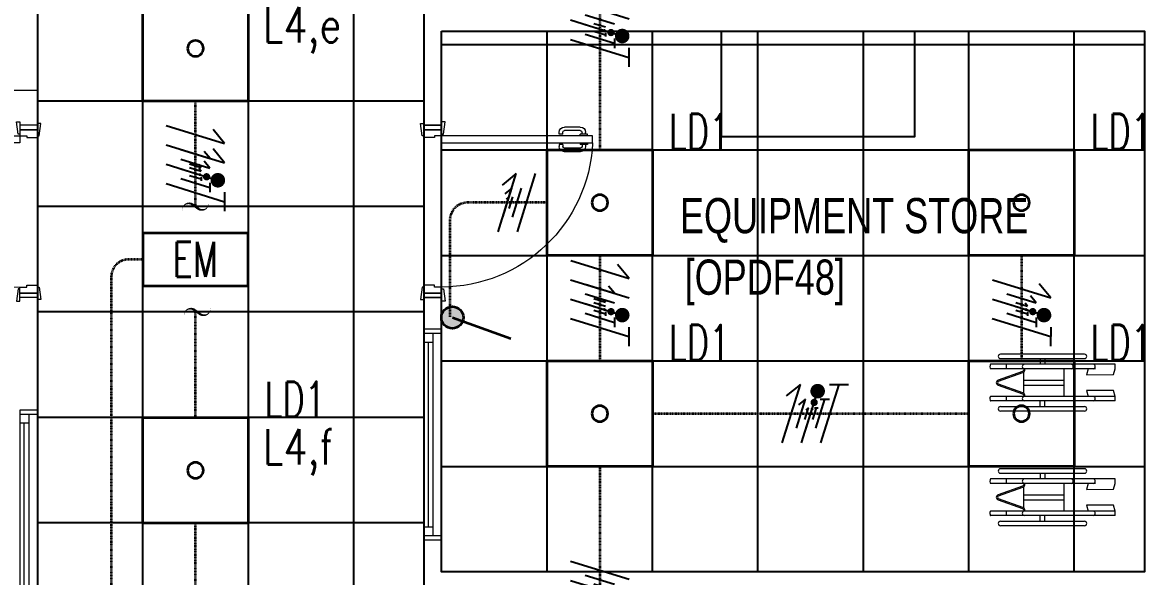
# Model space of a CAD drawing. Extents: x -12260 to 57327, y -29287 to 19916.
# Drawn here: x 32991 to 39376, y 2333 to 5485 of the extents above; entities that cross this region are included whole.
import ezdxf
from ezdxf.enums import TextEntityAlignment as Align

# ---------------------------------------------------------------- set-up
doc = ezdxf.new("R2010")
doc.units = 0
doc.header["$LTSCALE"] = 0.25
doc.linetypes.add('DASHDOT', pattern=[25.4, 12.7, -6.35, 0, -6.35])
for name, color, linetype, lineweight in [('01-First Floor$0$72_EGR_BASE_TEXT', 252, 'Continuous', 5), ('01-First Floor$0$Aluminum', 251, 'Continuous', 5), ('01-First Floor$0$LOADING', 253, 'Continuous', 5), ('01-First Floor$0$Walls', 251, 'Continuous', 5), ('01-First Floor$0$Wooden Joinery', 251, 'Continuous', 5), ('E-LITE-CIRC', 6, 'Continuous', 25), ('E-LITE-CIRC-NUMB', 6, 'Continuous', 25), ('E-LITE-CLNG', 150, 'Continuous', 35), ('E-LITE-CLNG @ 100', 150, 'Continuous', 35), ('E-LITE-CLNG-CNDT', 6, 'DASHDOT', 35), ('E-LITE-CTRL', 6, 'Continuous', 25), ('E-LITE-IDEN', 6, 'Continuous', 25), ('E-LITE-SWCH @ 100', 3, 'Continuous', 35), ('E-POWR-WIRE', 6, 'Continuous', 25), ('E-POWR-WIRE @ 100', 6, 'Continuous', 25), ('E-POWR-WIRE @ 20', 6, 'Continuous', 25), ('E-POWR-WIRE @ 50', 6, 'Continuous', 25)]:
    doc.layers.add(name, color=color, linetype=linetype, lineweight=lineweight)
doc.layers.add('01-First Floor$0$FALSE CEILING', color=251, linetype='Continuous')
doc.layers.add('E-LIGHTING CONDUIT', color=6, linetype='Continuous')
doc.styles.add('01-First Floor$0$X3G_ENTITY_9EC9', font='swisscl.ttf', dxfattribs={"height": 0.2})
doc.styles.add('01-First Floor$0$X3G_ENTITY_9F38', font='swisscl.ttf', dxfattribs={"height": 0.2})
doc.styles.add('DC_SIMPLEX', font='SIMPLEX.shx', dxfattribs={"width": 0.7})

# ---------------------------------------------------------------- blocks, each defined once
blk = doc.blocks.new('01-First Floor$0$A$C72370EFE')
at = {"layer": '01-First Floor$0$Wooden Joinery'}
for p, q in [((-0.01, -0.04), (-0.02, -0.04)), ((-0.01, -0.06), (-0.02, -0.06)), ((-0.01, -0.03), (-0.01, -0.07)), ((0, -0.03), (-0.01, -0.03)), ((0.04, -0.03), (0.05, -0.03)), ((0.05, -0.03), (0.05, -0.07)), ((0.05, -0.04), (0.06, -0.04)), ((0.05, -0.06), (0.06, -0.06)), ((-0.05, -0.07), (-0.05, -0.16)), ((-0.03, -0.07), (-0.03, -0.16)), ((0, -0.07), (-0.01, -0.07)), ((0.04, -0.07), (0.05, -0.07)), ((0.07, -0.07), (0.07, -0.16)), ((0.09, -0.07), (0.09, -0.16)), ((-0.01, -0.17), (-0.02, -0.17)), ((-0.01, -0.19), (-0.02, -0.19)), ((-0.01, -0.17), (-0.01, -0.19)), ((0.05, -0.17), (0.06, -0.17)), ((0.05, -0.17), (0.05, -0.19)), ((0.05, -0.19), (0.06, -0.19))]:
    blk.add_line(p, q, dxfattribs=at)
for centre, radius, start, end in [((-0.02, -0.07), 0.03, 90, 180), ((-0.02, -0.07), 0.01, 90, 180), ((0.06, -0.07), 0.03, 0, 90), ((0.06, -0.07), 0.01, 0, 90), ((-0.02, -0.16), 0.03, 180, 270), ((-0.02, -0.16), 0.01, 180, 270), ((0.06, -0.16), 0.01, 270, 0), ((0.06, -0.16), 0.03, 270, 0)]:
    blk.add_arc(centre, radius, start, end, dxfattribs=at)
blk = doc.blocks.new('01-First Floor$0$A$C5DAD61B4')
at = {"layer": '01-First Floor$0$Wooden Joinery'}
for points in [[(80, 959.1), (80, 969.1), (10, 979.1), (10, 959.1)], [(940, 959.1), (940, 969.1), (1010, 979.1), (1010, 959.1)], [(70, 859.1), (70, 849.1), (0, 839.1), (0, 859.1)], [(120, 859.1), (120, 0), (80, 0), (80, 859.1)], [(950, 859.1), (950, 849.1), (1020, 839.1), (1020, 859.1)]]:
    blk.add_lwpolyline(points, close=True, dxfattribs=at)
for points in [[(45, 859.1), (45, 959.1), (20, 959.1), (20, 859.1), (45, 859.1)], [(45, 859.1), (80, 859.1), (80, 899.1), (90, 899.1), (90, 959.1), (45, 959.1), (45, 859.1)], [(975, 859.1), (940, 859.1), (940, 899.1), (930, 899.1), (930, 959.1), (975, 959.1), (975, 859.1)], [(975, 859.1), (975, 959.1), (1000, 959.1), (1000, 859.1), (975, 859.1)]]:
    blk.add_lwpolyline(points, dxfattribs=at)
blk.add_arc((80, 859.1), 860, 272.66603, 0, dxfattribs=at)
at = {"layer": '01-First Floor$0$Wooden Joinery', "xscale": 999.9999999998854, "yscale": 999.9999999998854, "zscale": 999.9999999998854, "rotation": 180}
blk.add_blockref('01-First Floor$0$A$C72370EFE', (120, 0), dxfattribs=at)
blk = doc.blocks.new('01-First Floor$0$HF14449A-P')
for p, q in [((-0.05, 0), (-0.7602, 0)), ((-0.2244, 0.0577), (-0.7026, 0.0577)), ((-0.7026, 0.0323), (-0.2244, 0.0323)), ((-0.4762, 0.0321), (-0.4762, -0.0003)), ((-0.4508, 0.0321), (-0.4508, -0.0003)), ((-0.05, -0.0255), (-0.05, 0)), ((-0.1618, -0.0254), (-0.7597, -0.0254)), ((-0.578, -0.0409), (-0.7158, -0.0896)), ((-0.7137, -0.0956), (-0.576, -0.047)), ((-0.5708, -0.044), (-0.5708, -0.1647)), ((-0.5699, -0.0249), (-0.5699, -0.0332)), ((-0.5636, -0.0346), (-0.5636, -0.0251)), ((-0.3406, -0.1837), (-0.3406, -0.0251)), ((-0.2045, -0.0254), (-0.2138, -0.0595)), ((-0.2138, -0.0595), (-0.0589, -0.0584)), ((-0.0589, -0.0584), (-0.05, -0.0255)), ((-0.7158, -0.1192), (-0.578, -0.1678)), ((-0.576, -0.1618), (-0.7137, -0.1132)), ((-0.5708, -0.0899), (-0.3406, -0.0899)), ((-0.5708, -0.1189), (-0.3406, -0.1189)), ((-0.05, -0.1827), (-0.7602, -0.1827)), ((-0.5699, -0.1755), (-0.5699, -0.1837)), ((-0.5636, -0.1837), (-0.5636, -0.1742)), ((-0.0589, -0.1493), (-0.2138, -0.1482)), ((-0.2138, -0.1482), (-0.2045, -0.1824)), ((-0.0499, -0.1827), (-0.0589, -0.1493)), ((-0.05, -0.2078), (-0.05, -0.1827)), ((-0.05, -0.2078), (-0.7593, -0.2078)), ((-0.7026, -0.2404), (-0.2244, -0.2404)), ((-0.4762, -0.2401), (-0.4762, -0.2078)), ((-0.4508, -0.2401), (-0.4508, -0.2078)), ((-0.2244, -0.2658), (-0.7026, -0.2658))]:
    blk.add_line(p, q)
for centre, radius, start, end in [((-0.7026, 0.045), 0.0127, 90, 180), ((-0.7026, 0.045), 0.0127, 180, 270), ((-0.2244, 0.045), 0.0127, 0, 90), ((-0.2244, 0.045), 0.0127, 270, 0), ((-0.5661, -0.0128), 0.0127, 98.73327, 261.25119), ((-0.5848, -0.0258), 0.0166, 294.28197, 333.37317), ((-0.5848, -0.0258), 0.023, 292.59255, 337.40745), ((-0.301, -0.0129), 0.0127, 279.82775, 82.50016), ((-0.7106, -0.1044), 0.0157, 109.43252, 250.56748), ((-0.7106, -0.1044), 0.00936, 109.42288, 250.57712), ((-0.5661, -0.1952), 0.0127, 98.74881, 261.26673), ((-0.5848, -0.183), 0.0166, 26.62683, 65.71803), ((-0.5848, -0.183), 0.023, 22.59255, 67.40745), ((-0.7026, -0.2531), 0.0127, 90, 180), ((-0.7026, -0.2531), 0.0127, 180, 270), ((-0.2244, -0.2531), 0.0127, 0, 90), ((-0.2244, -0.2531), 0.0127, 270, 0)]:
    blk.add_arc(centre, radius, start, end)
for centre, ratio, start_param, end_param in [((-0.7597, -0.0126), 0.241377, 0.152696, 3.141593), ((-0.6698, -0.0127), 0.078125, 3.141593, 6.498142), ((-0.1758, -0.0125), 0.964579, 3.250377, 6.096807), ((-0.7597, -0.1952), 0.241678, 0.147741, 3.289334), ((-0.6698, -0.1954), 0.078125, 3.141593, 6.498142), ((-0.1758, -0.1951), 0.964579, 3.252899, 6.098308)]:
    blk.add_ellipse(centre, major_axis=(0, 0.0127), ratio=ratio, start_param=start_param, end_param=end_param)
blk = doc.blocks.new('01-First Floor$0$A$C37be4daf')
at = {"layer": '01-First Floor$0$Aluminum'}
for p, q in [((1416, 598.2), (216, 598.2)), ((241, 498.2), (241, 598.2)), ((291, 548.2), (291, 598.2)), ((1341, 548.2), (1341, 598.2)), ((1391, 498.2), (1391, 598.2)), ((1391, 548.2), (241, 548.2)), ((291, 573.2), (1341, 573.2)), ((1416, 498.2), (216, 498.2))]:
    blk.add_line(p, q, dxfattribs=at)
at = {"layer": '01-First Floor$0$Walls'}
for p, q in [((216, 498.2), (216, 598.2)), ((1416, 498.2), (1416, 598.2))]:
    blk.add_line(p, q, dxfattribs=at)
blk = doc.blocks.new('01-First Floor')
at = {"layer": '01-First Floor$0$FALSE CEILING', "linetype": 'Continuous'}
for p, q in [((33676, 1440), (33676, 8610)), ((34276, 1440), (34276, 8610)), ((34876, 1440), (34876, 8610)), ((35976, 2360), (35976, 5435)), ((36576, 2360), (36576, 5435)), ((37176, 2360), (37176, 5435)), ((37776, 2360), (37776, 5435)), ((38376, 2360), (38376, 5435)), ((38976, 2360), (38976, 5435)), ((35376, 5360), (39376, 5360)), ((33076, 5040), (35276, 5040)), ((35376, 4760), (39376, 4760)), ((33076, 4440), (35276, 4440)), ((35376, 4160), (39376, 4160)), ((33076, 3840), (35276, 3840)), ((35376, 3560), (39376, 3560)), ((33076, 3240), (35276, 3240)), ((35376, 2960), (39376, 2960)), ((33076, 2640), (35276, 2640))]:
    blk.add_line(p, q, dxfattribs=at)
at = {"layer": '01-First Floor$0$FALSE CEILING'}
for points in [[(33076, 1440), (35276, 1440), (35276, 8610), (33076, 8610)], [(35376, 5435), (39376, 5435), (39376, 2360), (35376, 2360)]]:
    blk.add_lwpolyline(points, close=True, dxfattribs=at)
at = {"layer": '01-First Floor$0$FALSE CEILING', "elevation": -0.1}
blk.add_lwpolyline([(36967.7, 5435), (38067.7, 5435), (38067.7, 4835), (36967.7, 4835)], close=True, dxfattribs=at)
at = {"layer": '01-First Floor$0$LOADING', "elevation": -0.1}
blk.add_lwpolyline([(36967.7, 5435), (38067.7, 5435), (38067.7, 4835), (36967.7, 4835)], close=True, dxfattribs=at)
at = {"layer": '01-First Floor$0$Walls'}
for p, q in [((35276, 4900), (35276, 5635)), ((39376, 5435), (35376, 5435)), ((35376, 4900), (35376, 5435)), ((39376, 2360), (39376, 5435)), ((32667.5, 5100), (33076, 5100)), ((33076, 4900), (33076, 5100)), ((33076, 4900), (32976, 4900)), ((35376, 4900), (35276, 4900)), ((33076, 3920), (32976, 3920)), ((33076, 3920), (33076, 1440)), ((35276, 3920), (35276, 1440)), ((35376, 3920), (35276, 3920)), ((35376, 3920), (35376, 2360)), ((39376, 2360), (35376, 2360))]:
    blk.add_line(p, q, dxfattribs=at)
at = {"rotation": 90}
for p in [(35874.2, 2324), (33574.2, 1864)]:
    blk.add_blockref('01-First Floor$0$A$C37be4daf', p, dxfattribs=at)
at = {"layer": '01-First Floor$0$LOADING', "lineweight": 0, "xscale": 1000, "yscale": 1000, "zscale": 1000}
for p in [(39258.7, 3540.5, -0.1), (39258.7, 2888.5, -0.1)]:
    blk.add_blockref('01-First Floor$0$HF14449A-P', p, dxfattribs=at)
at = {"layer": '01-First Floor$0$Wooden Joinery', "rotation": 270}
blk.add_blockref('01-First Floor$0$A$C5DAD61B4', (32116.9, 4920), dxfattribs=at)
at = {"layer": '01-First Floor$0$Wooden Joinery', "xscale": -1, "rotation": 90}
blk.add_blockref('01-First Floor$0$A$C5DAD61B4', (36235.1, 4920), dxfattribs=at)
at = {"layer": '01-First Floor$0$72_EGR_BASE_TEXT', "char_height": 200, "attachment_point": 2}
for s, insert, style in [('EQUIPMENT STORE', (37723.3, 4486.2, 0), '01-First Floor$0$X3G_ENTITY_9EC9'), ('[OPDF48]', (37214.8, 4136.4), '01-First Floor$0$X3G_ENTITY_9F38')]:
    blk.add_mtext(s, dxfattribs=dict(at, insert=insert, style=style))
blk = doc.blocks.new('*U35')
blk.add_hatch(color=256).paths.add_polyline_path([(-0.625, 0.625, 1), (-0.625, -0.625, 1)])
blk.add_line((-0.625, 0), (-3.947, 1.2))
blk.add_circle((-0.625, 0), 0.625)
at = {"layer": 'E-LITE-CTRL', "style": 'DC_SIMPLEX', "width": 0.7, "flags": 8}
blk.add_attdef('CONTROL', (-26.627, -10.116), '', height=2, rotation=360, dxfattribs=at)
at = {"layer": 'E-LITE-IDEN', "style": 'DC_SIMPLEX', "width": 0.7, "flags": 8}
blk.add_attdef('TYPE', text='', height=2, rotation=360, dxfattribs=at).set_placement((-31.991, -10.116), align=Align.RIGHT)
blk = doc.blocks.new('DC_LT-CL-Emergency')
blk.add_lwpolyline([(3, -1.5), (3, 1.5), (-3, 1.5), (-3, -1.5)], close=True)
at = {"style": 'DC_SIMPLEX', "width": 0.7}
blk.add_text('EM', height=2, rotation=360, dxfattribs=at).set_placement((0, 0), align=Align.MIDDLE_CENTER)
at = {"layer": 'E-LITE-CTRL', "style": 'DC_SIMPLEX', "width": 0.7, "flags": 8}
blk.add_attdef('CONTROL', (4.739, -1.5), '', height=2, rotation=360, dxfattribs=at)
blk = doc.blocks.new('CD-CUT')
at = {"linetype": 'Continuous'}
blk.add_lwpolyline([(-30.4, 100, 0, 1.75, 0), (-13.9, 97.3, 1.75, 17.5, -0.545095), (15.4, 21.1, 17.5, 17.5, 0), (-15.4, -21.1, 17.5, 1.75, 0.545095), (13.9, -97.3, 1.75, 0, 0), (30.4, -100, 0, 0, 0)], format="xyseb", dxfattribs=at)
blk = doc.blocks.new('*U25')
blk.add_lwpolyline([(-300, 300), (-300, -300), (300, -300), (300, 300)], close=True)
blk.add_circle((0, 0), 45)
at = {"layer": 'E-LITE-CIRC-NUMB', "style": 'DC_SIMPLEX', "width": 0.7, "flags": 8}
blk.add_attdef('CIRCUIT', text='', height=200, rotation=0, dxfattribs=at).set_placement((-473.9, 300), align=Align.RIGHT)
at = {"layer": 'E-LITE-CTRL', "style": 'DC_SIMPLEX', "width": 0.7, "flags": 8}
blk.add_attdef('CONTROL', (1118.9, -935), '', height=200, rotation=360, dxfattribs=at)
at = {"layer": 'E-LITE-IDEN', "style": 'DC_SIMPLEX', "width": 0.7, "flags": 8}
blk.add_attdef('TYPE', (460.4, 457.6), '', height=200, rotation=360, dxfattribs=at)
blk = doc.blocks.new('*U43')
for p, q in [((-1.655, 2.719), (1.665, 1.689)), ((1.665, 1.689), (1.006, 2.491)), ((-1.658, 1.617), (1.663, 0.587)), ((1.663, 0.587), (1.004, 1.389)), ((-1.66, 0.515), (1.66, -0.515)), ((-1.663, -0.587), (1.658, -1.617)), ((1.659, -1.078), (1.657, -2.157))]:
    blk.add_line(p, q)
at = {"const_width": 0.414}
blk.add_lwpolyline([(1.278, -0.19, 1), (1.277, -0.604, 1)], format="xyb", close=True, dxfattribs=at)
blk = doc.blocks.new('*U581')
at = {"layer": 'E-POWR-WIRE @ 100', "xscale": 100, "yscale": 100, "zscale": 100}
blk.add_blockref('*U43', (33974.7, 4627.1), dxfattribs=at)
at = {"layer": 'E-POWR-WIRE @ 20', "xscale": 20, "yscale": 20, "zscale": 20}
blk.add_blockref('*U43', (33974.7, 4627.1), dxfattribs=at)
at = {"layer": 'E-POWR-WIRE @ 50', "xscale": 50, "yscale": 50, "zscale": 50}
blk.add_blockref('*U43', (33974.7, 4627.1), dxfattribs=at)
blk = doc.blocks.new('*U44')
for p, q in [((-1.658, 1.617), (1.663, 0.587)), ((-1.66, 0.515), (1.66, -0.515)), ((-1.663, -0.587), (1.658, -1.617)), ((1.659, -1.078), (1.657, -2.157))]:
    blk.add_line(p, q)
at = {"const_width": 0.414}
blk.add_lwpolyline([(1.278, -0.19, 1), (1.277, -0.604, 1)], format="xyb", close=True, dxfattribs=at)
blk = doc.blocks.new('*U635')
at = {"layer": 'E-POWR-WIRE @ 100', "xscale": 100, "yscale": 100, "zscale": 100}
blk.add_blockref('*U44', (36275.9, 2260), dxfattribs=at)
at = {"layer": 'E-POWR-WIRE @ 20', "xscale": 20, "yscale": 20, "zscale": 20}
blk.add_blockref('*U44', (36275.9, 2260), dxfattribs=at)
at = {"layer": 'E-POWR-WIRE @ 50', "xscale": 50, "yscale": 50, "zscale": 50}
blk.add_blockref('*U44', (36275.9, 2260), dxfattribs=at)
blk = doc.blocks.new('*U638')
at = {"layer": 'E-POWR-WIRE @ 100', "xscale": 100, "yscale": 100, "zscale": 100}
blk.add_blockref('*U44', (36275.9, 5447.5), dxfattribs=at)
at = {"layer": 'E-POWR-WIRE @ 20', "xscale": 20, "yscale": 20, "zscale": 20}
blk.add_blockref('*U44', (36275.9, 5447.5), dxfattribs=at)
at = {"layer": 'E-POWR-WIRE @ 50', "xscale": 50, "yscale": 50, "zscale": 50}
blk.add_blockref('*U44', (36275.9, 5447.5), dxfattribs=at)
blk = doc.blocks.new('*U47')
for p, q in [((-0.515, -1.66), (0.515, 1.66)), ((0.515, 1.66), (-0.287, 1.001)), ((0.587, -1.663), (1.617, 1.658))]:
    blk.add_line(p, q)
blk = doc.blocks.new('*U777')
at = {"layer": 'E-POWR-WIRE @ 100', "xscale": 100, "yscale": 100, "zscale": 100}
blk.add_blockref('*U47', (35749.2, 4460), dxfattribs=at)
at = {"layer": 'E-POWR-WIRE @ 20', "xscale": 20, "yscale": 20, "zscale": 20}
blk.add_blockref('*U47', (35749.2, 4460), dxfattribs=at)
at = {"layer": 'E-POWR-WIRE @ 50', "xscale": 50, "yscale": 50, "zscale": 50}
blk.add_blockref('*U47', (35749.2, 4460), dxfattribs=at)
blk = doc.blocks.new('*U40')
for p, q in [((-1.617, -1.658), (-0.587, 1.663)), ((-0.587, 1.663), (-1.389, 1.004)), ((-0.515, -1.66), (0.515, 1.66)), ((0.587, -1.663), (1.617, 1.658)), ((1.078, 1.659), (2.157, 1.657))]:
    blk.add_line(p, q)
at = {"const_width": 0.414}
blk.add_lwpolyline([(0.19, 1.278, 1), (0.604, 1.277, 1)], format="xyb", close=True, dxfattribs=at)
blk = doc.blocks.new('*U812')
at = {"layer": 'E-POWR-WIRE @ 100', "xscale": 100, "yscale": 100, "zscale": 100}
blk.add_blockref('*U40', (37476, 3260), dxfattribs=at)
at = {"layer": 'E-POWR-WIRE @ 20', "xscale": 20, "yscale": 20, "zscale": 20}
blk.add_blockref('*U40', (37476, 3260), dxfattribs=at)
at = {"layer": 'E-POWR-WIRE @ 50', "xscale": 50, "yscale": 50, "zscale": 50}
blk.add_blockref('*U40', (37476, 3260), dxfattribs=at)
blk = doc.blocks.new('*U41')
for p, q in [((-1.658, 1.617), (1.663, 0.587)), ((1.663, 0.587), (1.004, 1.389)), ((-1.66, 0.515), (1.66, -0.515)), ((-1.663, -0.587), (1.658, -1.617)), ((1.659, -1.078), (1.657, -2.157))]:
    blk.add_line(p, q)
at = {"const_width": 0.414}
blk.add_lwpolyline([(1.278, -0.19, 1), (1.277, -0.604, 1)], format="xyb", close=True, dxfattribs=at)
blk = doc.blocks.new('*U834')
at = {"layer": 'E-POWR-WIRE @ 100', "xscale": 100, "yscale": 100, "zscale": 100}
blk.add_blockref('*U41', (38676, 3860), dxfattribs=at)
at = {"layer": 'E-POWR-WIRE @ 20', "xscale": 20, "yscale": 20, "zscale": 20}
blk.add_blockref('*U41', (38676, 3860), dxfattribs=at)
at = {"layer": 'E-POWR-WIRE @ 50', "xscale": 50, "yscale": 50, "zscale": 50}
blk.add_blockref('*U41', (38676, 3860), dxfattribs=at)
blk = doc.blocks.new('*U48')
for p, q in [((-1.655, 2.719), (1.665, 1.689)), ((1.665, 1.689), (1.006, 2.491)), ((-1.658, 1.617), (1.663, 0.587)), ((-1.66, 0.515), (1.66, -0.515)), ((-1.663, -0.587), (1.658, -1.617)), ((1.659, -1.078), (1.657, -2.157))]:
    blk.add_line(p, q)
at = {"const_width": 0.414}
blk.add_lwpolyline([(1.278, -0.19, 1), (1.277, -0.604, 1)], format="xyb", close=True, dxfattribs=at)
blk = doc.blocks.new('*U835')
at = {"layer": 'E-POWR-WIRE @ 100', "xscale": 100, "yscale": 100, "zscale": 100}
blk.add_blockref('*U48', (36276, 3860), dxfattribs=at)
at = {"layer": 'E-POWR-WIRE @ 20', "xscale": 20, "yscale": 20, "zscale": 20}
blk.add_blockref('*U48', (36276, 3860), dxfattribs=at)
at = {"layer": 'E-POWR-WIRE @ 50', "xscale": 50, "yscale": 50, "zscale": 50}
blk.add_blockref('*U48', (36276, 3860), dxfattribs=at)

msp = doc.modelspace()

# ---------------------------------------------------------------- linework, layer by layer
at = {"layer": 'E-LITE-CLNG-CNDT'}
for points in [[(36275.9, 6135.1), (36275.9, 4760)], [(33975, 4437.3), (33975, 5037.3)], [(36276, 4160), (36276, 3560)], [(38676, 4160), (38676, 3560)], [(33975, 3237.3), (33975, 3845.6)], [(36576, 3260), (38376, 3260)], [(36275.9, 2960), (36275.9, 1510)], [(33976, 890), (33976, 2637.3)]]:
    msp.add_lwpolyline(points, dxfattribs=at)
msp.add_lwpolyline([(35976, 4460), (35522.5, 4460, 0.414214), (35422.5, 4360), (35422.5, 3810.5)], format="xyb", dxfattribs=at)
at = {"layer": 'E-LITE-CLNG-CNDT', "color": 1}
msp.add_lwpolyline([(33675, 4137.3), (33595.4, 4137.3, 0.414214), (33495.4, 4037.3), (33495.4, -524.2, 0.227098), (33532.7, -602.1), (34338.9, -1250.8, -0.227098), (34376.2, -1328.7), (34376.2, -1635)], format="xyb", dxfattribs=at)

# ---------------------------------------------------------------- block references
at = {"layer": 'E-LIGHTING CONDUIT', "xscale": 0.762, "yscale": 0.762, "zscale": 0.762, "rotation": 270}
for p in [(33975, 4437.3), (33975, 4437.3), (33985.2, 3838.2), (33985.2, 3838.2)]:
    msp.add_blockref('CD-CUT', p, dxfattribs=at)
at = {"layer": 'E-LITE-CLNG'}
ref = msp.add_blockref('*U25', (33975, 5337.3), dxfattribs=dict(at, xscale=-1))
ref.add_attrib('TYPE', 'LD1', (34368.5, 5641.8), dxfattribs={"layer": 'E-LITE-IDEN', "height": 200, "rotation": 0, "style": 'DC_SIMPLEX', "width": 0.7, "flags": 8})
ref = msp.add_blockref('*U25', (36276, 4460), dxfattribs=dict(at, xscale=-1))
ref.add_attrib('TYPE', 'LD1', (36669.5, 4764.5), dxfattribs={"layer": 'E-LITE-IDEN', "height": 200, "rotation": 0, "style": 'DC_SIMPLEX', "width": 0.7, "flags": 8})
ref = msp.add_blockref('*U25', (38676, 4460), dxfattribs=dict(at, xscale=-1))
ref.add_attrib('TYPE', 'LD1', (39069.5, 4764.5), dxfattribs={"layer": 'E-LITE-IDEN', "height": 200, "rotation": 0, "style": 'DC_SIMPLEX', "width": 0.7, "flags": 8})
ref = msp.add_blockref('*U25', (36276, 3260), dxfattribs=dict(at, xscale=-1))
ref.add_attrib('TYPE', 'LD1', (36669.5, 3564.5), dxfattribs={"layer": 'E-LITE-IDEN', "height": 200, "rotation": 0, "style": 'DC_SIMPLEX', "width": 0.7, "flags": 8})
ref = msp.add_blockref('*U25', (38676, 3260), dxfattribs=dict(at, xscale=-1))
ref.add_attrib('TYPE', 'LD1', (39069.5, 3564.5), dxfattribs={"layer": 'E-LITE-IDEN', "height": 200, "rotation": 0, "style": 'DC_SIMPLEX', "width": 0.7, "flags": 8})
ref = msp.add_blockref('*U25', (33975, 2937.3), dxfattribs=dict(at, xscale=-1))
ref.add_attrib('TYPE', 'LD1', (34368.5, 3241.8), dxfattribs={"layer": 'E-LITE-IDEN', "height": 200, "rotation": 0, "style": 'DC_SIMPLEX', "width": 0.7, "flags": 8})
at = {"layer": 'E-LITE-CLNG @ 100', "xscale": 100, "yscale": 100, "zscale": 100}
msp.add_blockref('DC_LT-CL-Emergency', (33975, 4137.3), dxfattribs=at)
msp.add_blockref('DC_LT-CL-Emergency', (33975, 4137.3), dxfattribs=at)
at = {"layer": 'E-LITE-CLNG-CNDT'}
msp.add_blockref('01-First Floor', (0, 0), dxfattribs=at)
at = {"layer": 'E-LITE-SWCH @ 100', "xscale": 100, "yscale": 100, "zscale": 100, "rotation": 180}
msp.add_blockref('*U35', (35374.6, 3806.8), dxfattribs=at)
at = {"layer": 'E-POWR-WIRE'}
for name in ['*U638', '*U581', '*U777', '*U835', '*U834', '*U812', '*U635']:
    msp.add_blockref(name, (0, 0), dxfattribs=at)

# ---------------------------------------------------------------- texts
at = {"layer": 'E-LITE-CIRC', "style": 'DC_SIMPLEX', "width": 0.8}
for s, p in [('L4,e', (34359, 5371.3, 0)), ('L4,f', (34359, 2971.3, 0))]:
    msp.add_text(s, height=200, rotation=0.00003, dxfattribs=at).set_placement(p)

doc.saveas('drawing.dxf')
